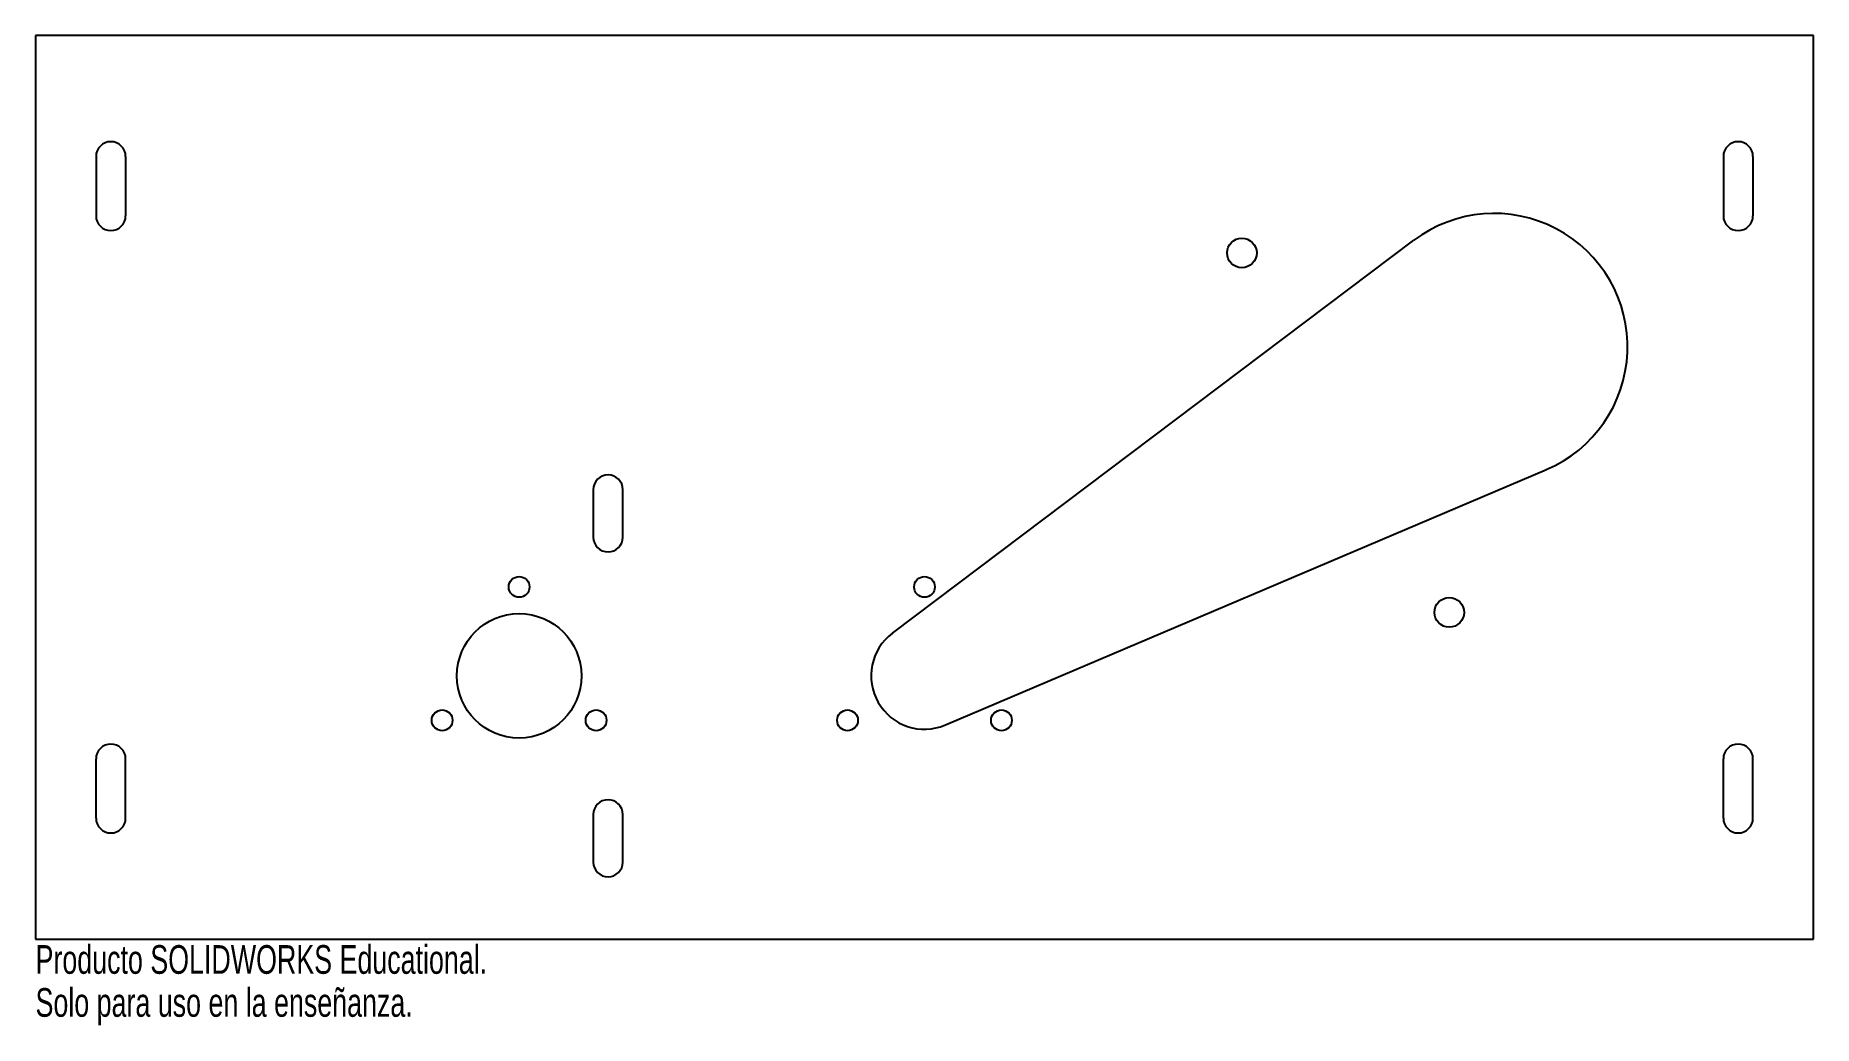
# Model space of a CAD drawing. Header units: millimetres. Extents: x -150 to 150, y -91 to 76.
import ezdxf

# ---------------------------------------------------------------- set-up
doc = ezdxf.new("R2010")
doc.units = ezdxf.units.MM
doc.styles.add('SLDTEXTSTYLE0', font='TXT', dxfattribs={"width": 0.7})

msp = doc.modelspace()

# ---------------------------------------------------------------- linework, layer by layer
at = {"color": 7, "linetype": 'Continuous', "lineweight": 25}
for p, q in [((-150, 76.2), (-150, -76.2)), ((150, 76.2), (-150, 76.2)), ((150, -76.2), (150, 76.2)), ((-139.8, 55.8), (-139.8, 45.8)), ((-134.8, 55.8), (-134.8, 45.8)), ((134.8, 55.8), (134.8, 45.8)), ((139.8, 55.8), (139.8, 45.8)), ((-5.41, -24.61), (82.59, 41.67)), ((3.52, -40.08), (104.93, 2.99)), ((-55.9, -0.4), (-55.9, -8.39)), ((-50.9, -8.39), (-50.9, -0.4)), ((-139.8, -55.8), (-139.8, -45.8)), ((-134.8, -55.8), (-134.8, -45.8)), ((134.8, -55.8), (134.8, -45.8)), ((139.8, -55.8), (139.8, -45.8)), ((-55.9, -55.2), (-55.9, -63.2)), ((-50.9, -63.2), (-50.9, -55.2)), ((-150, -76.2), (150, -76.2))]:
    msp.add_line(p, q, dxfattribs=at)
for centre, radius in [((53.55, 39.53), 2.5), ((-68.4, -16.8), 1.75), ((0, -16.8), 1.75), ((88.55, -21.09), 2.5), ((-68.4, -31.8), 10.5), ((-81.39, -39.3), 1.75), ((-55.41, -39.3), 1.75), ((-12.99, -39.3), 1.75), ((12.99, -39.3), 1.75)]:
    msp.add_circle(centre, radius, dxfattribs=at)
for centre, radius, start, end in [((-137.3, 55.8), 2.5, 0, 180), ((137.3, 55.8), 2.5, 0, 180), ((-137.3, 45.8), 2.5, 180, 0), ((96.13, 23.7), 22.5, 293.0143, 126.9857), ((137.3, 45.8), 2.5, 180, 0), ((-53.4, -0.4), 2.5, 0, 180), ((-53.4, -8.39), 2.5, 180, 0), ((0, -31.8), 9, 126.9857, 293.0143), ((-137.3, -45.8), 2.5, 0, 180), ((137.3, -45.8), 2.5, 0, 180), ((-53.4, -55.2), 2.5, 0, 180), ((-137.3, -55.8), 2.5, 180, 0), ((137.3, -55.8), 2.5, 180, 0), ((-53.4, -63.2), 2.5, 180, 0)]:
    msp.add_arc(centre, radius, start, end, dxfattribs=at)

# ---------------------------------------------------------------- texts
at = {"color": 7, "linetype": 'Continuous', "char_height": 4.8336, "attachment_point": 1, "style": 'SLDTEXTSTYLE0'}
for s, insert in [('Producto SOLIDWORKS Educational.', (-150, -77.22)), ('Solo para uso en la enseñanza.', (-150, -84.47))]:
    msp.add_mtext(s, dxfattribs=dict(at, insert=insert))

doc.saveas('drawing.dxf')
